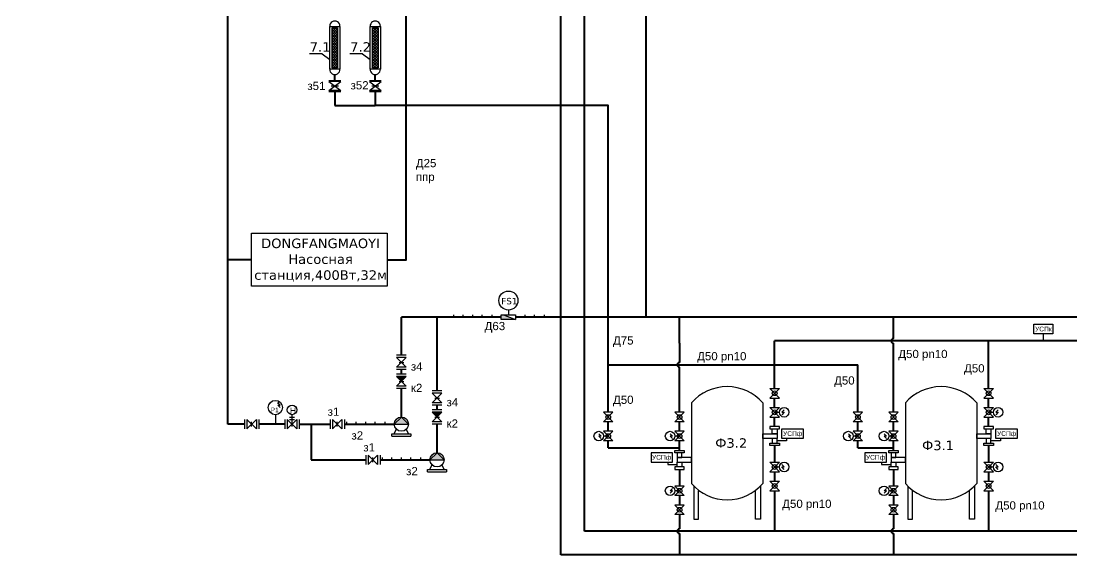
# Model space of a CAD drawing. Header units: millimetres. Extents: x 113402 to 208521, y -93000 to 13484.
# Drawn here: x 154900 to 177003, y -35250 to -24023 of the extents above; entities that cross this region are included whole.
import ezdxf

# ---------------------------------------------------------------- set-up
doc = ezdxf.new("R2010")
doc.units = ezdxf.units.MM
doc.layers.add('1', color=7, linetype='Continuous')
doc.layers.add('2', color=7, linetype='Continuous')
for name, color, linetype, lineweight in [('В40', 142, 'Continuous', 40), ('В50', 180, 'Continuous', 40), ('В60Н', 140, 'Continuous', 40), ('В90', 120, 'Continuous', 40), ('К20Н', 33, 'Continuous', 40)]:
    doc.layers.add(name, color=color, linetype=linetype, lineweight=lineweight)
doc.layers.add('К10', color=7, linetype='Continuous', lineweight=40, true_color=0xffbe00)
doc.styles.get("Standard").update_dxf_attribs({"font": 'arial.ttf'})

msp = doc.modelspace()

# ---------------------------------------------------------------- hatches: boundary and pattern name
h = msp.add_hatch(color=256)
h.dxf.hatch_style = 1
h.paths.add_polyline_path([(163000, -31500), (162800, -31500), (162900, -31600)])
h = msp.add_hatch(color=256)
h.dxf.hatch_style = 1
h.paths.add_polyline_path([(163750, -32250), (163550, -32250), (163650, -32350)])
h = msp.add_hatch(color=256)
h.dxf.hatch_style = 1
h.paths.add_polyline_path([(163050, -32500), (162900, -32350), (162750, -32500)])
h = msp.add_hatch(color=256)
h.dxf.hatch_style = 1
h.paths.add_polyline_path([(163800, -33250), (163650, -33100), (163500, -33250)])
at = {"layer": '1'}
h = msp.add_hatch(dxfattribs=at)
h.set_pattern_fill('ANSI37', color=256, scale=12.5, angle=-90, style=0)
h.set_pattern_definition([(315, (137048.676, -13168.73), (28.0633, 28.0633), []), (45, (137048.676, -13168.73), (-28.0633, 28.0633), [])])
h.paths.add_polyline_path([(161441, -25006), (161559, -25006), (161559, -24166), (161441, -24166)])
h = msp.add_hatch(dxfattribs=at)
h.set_pattern_fill('ANSI37', color=256, scale=12.5, angle=-90, style=0)
h.set_pattern_definition([(315, (137898.676, -13168.73), (28.0633, 28.0633), []), (45, (137898.676, -13168.73), (-28.0633, 28.0633), [])])
h.paths.add_polyline_path([(162291, -25006), (162409, -25006), (162409, -24166), (162291, -24166)])
at = {"layer": '2', "ltscale": 0.5}
msp.add_hatch(color=256, dxfattribs=at).paths.add_polyline_path([(165000, -30200), (165000, -30300), (165300, -30300)])

# ---------------------------------------------------------------- linework, layer by layer
for p, q in [((164000, -30250), (164000, -30200)), ((164200, -30250), (164200, -30200)), ((164400, -30250), (164400, -30200)), ((164600, -30250), (164600, -30200)), ((164800, -30200), (164800, -30250)), ((165500, -30250), (165500, -30200)), ((165700, -30250), (165700, -30200)), ((165900, -30200), (165900, -30250)), ((176400, -30600), (176400, -30750)), ((163000, -31050), (162800, -31050)), ((163000, -31100), (162800, -31100)), ((162800, -31100), (163000, -31300)), ((163000, -31100), (162800, -31300)), ((163000, -31300), (162800, -31300)), ((163000, -31350), (162800, -31350)), ((162850, -31200), (162950, -31200)), ((163000, -31450), (162800, -31450)), ((163000, -31500), (162800, -31500)), ((162800, -31500), (163000, -31700)), ((163000, -31500), (162800, -31700)), ((162850, -31600), (162950, -31600)), ((163000, -31700), (162800, -31700)), ((163000, -31750), (162800, -31750)), ((163750, -31800), (163550, -31800)), ((170650, -31750), (170850, -31750)), ((170850, -31750), (170650, -31950)), ((170650, -31750), (170850, -31950)), ((175150, -31750), (175350, -31750)), ((175350, -31750), (175150, -31950)), ((175150, -31750), (175350, -31950)), ((163750, -31850), (163550, -31850)), ((163550, -31850), (163750, -32050)), ((163750, -31850), (163550, -32050)), ((163600, -31950), (163700, -31950)), ((170650, -31950), (170850, -31950)), ((175150, -31950), (175350, -31950)), ((160350, -32100), (160300, -32050)), ((160350, -32150), (160300, -32100)), ((160300, -32100), (160350, -32100)), ((163750, -32050), (163550, -32050)), ((163750, -32100), (163550, -32100)), ((163750, -32200), (163550, -32200)), ((163750, -32250), (163550, -32250)), ((163550, -32250), (163750, -32450)), ((163750, -32250), (163550, -32450)), ((167350, -32250), (167150, -32250)), ((167150, -32250), (167350, -32450)), ((167350, -32250), (167150, -32450)), ((168850, -32250), (168650, -32250)), ((168650, -32250), (168850, -32450)), ((168850, -32250), (168650, -32450)), ((170650, -32150), (170850, -32150)), ((170850, -32150), (170650, -32350)), ((170650, -32150), (170850, -32350)), ((170750, -32250), (170850, -32250)), ((170950, -32200), (170900, -32250)), ((170900, -32250), (170950, -32250)), ((170950, -32250), (170900, -32300)), ((172600, -32250), (172400, -32250)), ((172400, -32250), (172600, -32450)), ((172600, -32250), (172400, -32450)), ((173350, -32250), (173150, -32250)), ((173150, -32250), (173350, -32450)), ((173350, -32250), (173150, -32450)), ((175150, -32150), (175350, -32150)), ((175350, -32150), (175150, -32350)), ((175150, -32150), (175350, -32350)), ((175250, -32250), (175350, -32250)), ((175450, -32200), (175400, -32250)), ((175400, -32250), (175450, -32250)), ((175450, -32250), (175400, -32300)), ((159600, -32400), (159600, -32600)), ((159650, -32400), (159650, -32600)), ((159650, -32600), (159850, -32400)), ((159650, -32400), (159850, -32600)), ((159750, -32550), (159750, -32450)), ((159850, -32400), (159850, -32600)), ((159900, -32400), (159900, -32600)), ((160250, -32300), (160250, -32500)), ((160450, -32400), (160450, -32600)), ((160500, -32400), (160500, -32600)), ((160500, -32600), (160700, -32400)), ((160500, -32400), (160700, -32600)), ((160550, -32350), (160650, -32350)), ((160550, -32400), (160650, -32400)), ((160600, -32550), (160600, -32300)), ((160700, -32400), (160700, -32600)), ((160750, -32400), (160750, -32600)), ((161400, -32400), (161400, -32600)), ((161450, -32400), (161450, -32600)), ((161450, -32600), (161650, -32400)), ((161450, -32400), (161650, -32600)), ((161550, -32550), (161550, -32450)), ((161650, -32400), (161650, -32600)), ((161700, -32400), (161700, -32600)), ((161750, -32500), (161750, -32450)), ((161950, -32500), (161950, -32450)), ((162150, -32500), (162150, -32450)), ((162350, -32500), (162350, -32450)), ((162550, -32450), (162550, -32500)), ((163750, -32450), (163550, -32450)), ((163600, -32350), (163700, -32350)), ((167350, -32450), (167150, -32450)), ((168850, -32450), (168650, -32450)), ((170650, -32350), (170850, -32350)), ((172600, -32450), (172400, -32450)), ((173350, -32450), (173150, -32450)), ((175150, -32350), (175350, -32350)), ((162700, -32750), (162700, -32700)), ((162700, -32700), (163100, -32700)), ((162750, -32500), (163050, -32500)), ((162750, -32700), (162800, -32600)), ((163050, -32700), (163000, -32600)), ((163100, -32700), (163100, -32750)), ((163750, -32500), (163550, -32500)), ((167050, -32700), (167100, -32750)), ((167350, -32650), (167150, -32650)), ((167150, -32650), (167350, -32850)), ((167350, -32650), (167150, -32850)), ((168550, -32700), (168600, -32750)), ((168850, -32650), (168650, -32650)), ((168650, -32650), (168850, -32850)), ((168850, -32650), (168650, -32850)), ((172300, -32700), (172350, -32750)), ((172600, -32650), (172400, -32650)), ((172400, -32650), (172600, -32850)), ((172600, -32650), (172400, -32850)), ((173050, -32700), (173100, -32750)), ((173350, -32650), (173150, -32650)), ((173150, -32650), (173350, -32850)), ((173350, -32650), (173150, -32850)), ((162700, -32750), (163100, -32750)), ((167100, -32750), (167050, -32750)), ((167050, -32750), (167100, -32800)), ((167250, -32750), (167150, -32750)), ((167350, -32850), (167150, -32850)), ((168600, -32750), (168550, -32750)), ((168550, -32750), (168600, -32800)), ((168750, -32750), (168650, -32750)), ((168850, -32850), (168650, -32850)), ((171000, -32850), (170800, -32850)), ((171000, -32800), (171000, -32850)), ((172350, -32750), (172300, -32750)), ((172300, -32750), (172350, -32800)), ((172500, -32750), (172400, -32750)), ((172600, -32850), (172400, -32850)), ((173100, -32750), (173050, -32750)), ((173050, -32750), (173100, -32800)), ((173250, -32750), (173150, -32750)), ((173350, -32850), (173150, -32850)), ((175500, -32850), (175300, -32850)), ((175500, -32800), (175500, -32850)), ((162150, -33150), (162150, -33350)), ((162200, -33150), (162200, -33350)), ((162200, -33350), (162400, -33150)), ((162200, -33150), (162400, -33350)), ((162400, -33150), (162400, -33350)), ((162450, -33150), (162450, -33350)), ((162300, -33300), (162300, -33200)), ((162500, -33250), (162500, -33200)), ((162700, -33250), (162700, -33200)), ((162900, -33250), (162900, -33200)), ((163100, -33250), (163100, -33200)), ((163300, -33200), (163300, -33250)), ((163500, -33250), (163800, -33250)), ((163500, -33450), (163550, -33350)), ((163800, -33450), (163750, -33350)), ((168500, -33300), (168500, -33350)), ((168500, -33350), (168700, -33350)), ((170650, -33300), (170850, -33300)), ((170850, -33500), (170650, -33300)), ((170650, -33500), (170850, -33300)), ((170950, -33400), (170900, -33350)), ((173000, -33300), (173000, -33350)), ((173000, -33350), (173200, -33350)), ((175150, -33300), (175350, -33300)), ((175350, -33500), (175150, -33300)), ((175150, -33500), (175350, -33300)), ((175450, -33400), (175400, -33350)), ((163450, -33500), (163450, -33450)), ((163450, -33450), (163850, -33450)), ((163450, -33500), (163850, -33500)), ((163850, -33450), (163850, -33500)), ((170650, -33500), (170850, -33500)), ((170750, -33400), (170850, -33400)), ((170950, -33450), (170900, -33400)), ((170900, -33400), (170950, -33400)), ((175150, -33500), (175350, -33500)), ((175250, -33400), (175350, -33400)), ((175450, -33450), (175400, -33400)), ((175400, -33400), (175450, -33400)), ((168850, -33800), (168650, -33800)), ((168650, -34000), (168850, -33800)), ((168850, -34000), (168650, -33800)), ((170650, -33700), (170850, -33700)), ((170850, -33900), (170650, -33700)), ((170650, -33900), (170850, -33700)), ((173350, -33800), (173150, -33800)), ((173150, -34000), (173350, -33800)), ((173350, -34000), (173150, -33800)), ((175150, -33700), (175350, -33700)), ((175350, -33900), (175150, -33700)), ((175150, -33900), (175350, -33700)), ((168550, -33900), (168600, -33850)), ((168550, -33950), (168600, -33900)), ((168600, -33900), (168550, -33900)), ((168750, -33900), (168650, -33900)), ((168850, -34000), (168650, -34000)), ((170650, -33900), (170850, -33900)), ((173050, -33900), (173100, -33850)), ((173050, -33950), (173100, -33900)), ((173100, -33900), (173050, -33900)), ((173250, -33900), (173150, -33900)), ((173350, -34000), (173150, -34000)), ((175150, -33900), (175350, -33900)), ((168850, -34200), (168650, -34200)), ((168650, -34400), (168850, -34200)), ((168850, -34400), (168650, -34200)), ((173350, -34200), (173150, -34200)), ((173150, -34400), (173350, -34200)), ((173350, -34400), (173150, -34200)), ((168850, -34400), (168650, -34400)), ((173350, -34400), (173150, -34400))]:
    msp.add_line(p, q)
at = {"ltscale": 10}
for p, q in [((162900, -32350), (162750, -32500)), ((162900, -32350), (163050, -32500)), ((163650, -33100), (163500, -33250)), ((163650, -33100), (163800, -33250))]:
    msp.add_line(p, q, dxfattribs=at)
for points in [[(159750, -28487), (162600, -28487), (162600, -29600), (159750, -29600)], [(176600, -30600), (176200, -30600), (176200, -30400), (176600, -30400)], [(171350, -32800), (170900, -32800), (170900, -32600), (171350, -32600)], [(175850, -32800), (175400, -32800), (175400, -32600), (175850, -32600)], [(168150, -33300), (168600, -33300), (168600, -33100), (168150, -33100)], [(172650, -33300), (173100, -33300), (173100, -33100), (172650, -33100)]]:
    msp.add_lwpolyline(points, close=True)
for centre, radius in [((170750, -31850), 50), ((175250, -31850), 50), ((160250, -32150), 150), ((160600, -32200), 100), ((170750, -32250), 50), ((170950, -32250), 100), ((175250, -32250), 50), ((175450, -32250), 100), ((162900, -32500), 150), ((167250, -32350), 50), ((168750, -32350), 50), ((172500, -32350), 50), ((173250, -32350), 50), ((167050, -32750), 100), ((167250, -32750), 50), ((168550, -32750), 100), ((168750, -32750), 50), ((172300, -32750), 100), ((172500, -32750), 50), ((173050, -32750), 100), ((173250, -32750), 50), ((163650, -33250), 150), ((170750, -33400), 50), ((170950, -33400), 100), ((175250, -33400), 50), ((175450, -33400), 100), ((168550, -33900), 100), ((170750, -33800), 50), ((173050, -33900), 100), ((175250, -33800), 50), ((168750, -33900), 50), ((173250, -33900), 50), ((168750, -34300), 50), ((173250, -34300), 50)]:
    msp.add_circle(centre, radius)
at = {"layer": '1'}
for p, q in [((161232, -24713), (160965, -24713)), ((162082, -24713), (161815, -24713)), ((169000, -32048), (169000, -33750)), ((170500, -32048), (170500, -33750)), ((173500, -32048), (173500, -33750)), ((175000, -32048), (175000, -33750)), ((160300, -32050), (160325, -32050)), ((160325, -32050), (160300, -32050)), ((160300, -32050), (160300, -32075)), ((160300, -32075), (160325, -32050)), ((169050, -33804), (169050, -34500)), ((170450, -33800), (170450, -34500)), ((173550, -33804), (173550, -34500)), ((174950, -33800), (174950, -34500)), ((169150, -34500), (169150, -33900)), ((170350, -34500), (170350, -33900)), ((173650, -34500), (173650, -33900)), ((174850, -34500), (174850, -33900)), ((169050, -34500), (169150, -34500)), ((170450, -34500), (170350, -34500)), ((173550, -34500), (173650, -34500)), ((174950, -34500), (174850, -34500))]:
    msp.add_line(p, q, dxfattribs=at)
at = {"layer": '1', "ltscale": 0.4}
for p, q in [((161232, -24713), (161392, -24833)), ((162082, -24713), (162242, -24833))]:
    msp.add_line(p, q, dxfattribs=at)
at = {"layer": '1'}
for points in [[(161608, -24136), (161608, -25037), (161392, -25037), (161392, -24136)], [(161559, -24166), (161559, -25006), (161441, -25006), (161441, -24166)], [(162458, -24136), (162458, -25037), (162242, -25037), (162242, -24136)], [(162409, -24166), (162409, -25006), (162291, -25006), (162291, -24166)], [(170800, -32800), (170500, -32800), (170500, -32700), (170800, -32700)], [(170650, -32600), (170850, -32600), (170850, -32550), (170650, -32550)], [(170800, -32700), (170700, -32700), (170700, -32600), (170800, -32600)], [(175300, -32800), (175000, -32800), (175000, -32700), (175300, -32700)], [(175150, -32600), (175350, -32600), (175350, -32550), (175150, -32550)], [(175300, -32700), (175200, -32700), (175200, -32600), (175300, -32600)], [(170650, -32900), (170850, -32900), (170850, -32950), (170650, -32950)], [(170800, -32800), (170700, -32800), (170700, -32900), (170800, -32900)], [(175150, -32900), (175350, -32900), (175350, -32950), (175150, -32950)], [(175300, -32800), (175200, -32800), (175200, -32900), (175300, -32900)], [(168850, -33100), (168650, -33100), (168650, -33050), (168850, -33050)], [(168700, -33200), (168800, -33200), (168800, -33100), (168700, -33100)], [(173350, -33100), (173150, -33100), (173150, -33050), (173350, -33050)], [(173200, -33200), (173300, -33200), (173300, -33100), (173200, -33100)], [(168700, -33300), (169000, -33300), (169000, -33200), (168700, -33200)], [(168700, -33300), (168800, -33300), (168800, -33400), (168700, -33400)], [(173200, -33300), (173500, -33300), (173500, -33200), (173200, -33200)], [(173200, -33300), (173300, -33300), (173300, -33400), (173200, -33400)], [(168850, -33400), (168650, -33400), (168650, -33450), (168850, -33450)], [(173350, -33400), (173150, -33400), (173150, -33450), (173350, -33450)]]:
    msp.add_lwpolyline(points, close=True, dxfattribs=at)
for centre, radius, start, end in [((161500, -24131), 108, 357.6713, 182.3287), ((162350, -24131), 108, 357.6713, 182.3287), ((161500, -25041), 108, 177.5077, 2.4923), ((162350, -25041), 108, 177.5077, 2.4923), ((169750, -32710), 1000, 41.4096, 138.5904), ((174250, -32710), 1000, 41.4096, 138.5904), ((169750, -33089), 1000, 221.4096, 318.5904), ((174250, -33089), 1000, 221.4096, 318.5904)]:
    msp.add_arc(centre, radius, start, end, dxfattribs=at)
at = {"layer": '2'}
for p, q in [((161377, -25274), (161623, -25274)), ((161623, -25293), (161377, -25293)), ((161377, -25293), (161623, -25485)), ((161377, -25485), (161623, -25293)), ((161426, -25389), (161574, -25389)), ((161426, -25389), (161574, -25389)), ((162227, -25274), (162473, -25274)), ((162473, -25293), (162227, -25293)), ((162227, -25293), (162473, -25485)), ((162227, -25485), (162473, -25293)), ((162276, -25389), (162424, -25389)), ((162276, -25389), (162424, -25389)), ((161623, -25485), (161377, -25485)), ((161377, -25504), (161623, -25504)), ((162473, -25485), (162227, -25485)), ((162227, -25504), (162473, -25504))]:
    msp.add_line(p, q, dxfattribs=at)
at = {"layer": '2', "ltscale": 0.5}
for p, q in [((165050, -30200), (165300, -30300)), ((165150, -30096), (165150, -30200))]:
    msp.add_line(p, q, dxfattribs=at)
msp.add_lwpolyline([(165000, -30200), (165300, -30200), (165300, -30300), (165000, -30300)], close=True, dxfattribs=at)
msp.add_circle((165150, -29900), 200, dxfattribs=at)
at = {"layer": 'В40'}
for p, q in [((170750, -31750), (170750, -30750)), ((186750, -30750), (170750, -30750)), ((175250, -31750), (175250, -30750)), ((170750, -32150), (170750, -31950)), ((175250, -32150), (175250, -31950)), ((170750, -32550), (170750, -32350)), ((175250, -32550), (175250, -32350))]:
    msp.add_line(p, q, dxfattribs=at)
at = {"layer": 'В50'}
for p, q in [((161500, -25274), (161500, -25149)), ((162350, -25274), (162350, -25149)), ((161500, -25504), (161500, -25800)), ((162350, -25504), (162350, -25800)), ((161500, -25800), (162350, -25800)), ((167250, -32250), (167250, -31250)), ((167250, -31250), (172500, -31250)), ((172500, -32250), (172500, -31250)), ((167250, -32650), (167250, -32450)), ((172500, -32650), (172500, -32450)), ((167250, -33000), (167250, -32850)), ((172500, -33000), (172500, -32850)), ((167250, -33000), (168750, -33000)), ((172500, -33000), (173250, -33000))]:
    msp.add_line(p, q, dxfattribs=at)
msp.add_lwpolyline([(167250, -31250), (167250, -25800), (162350, -25800)], dxfattribs=at)
at = {"layer": 'В60Н'}
for p, q in [((163900, -30250), (162900, -30250)), ((162900, -31050), (162900, -30250)), ((163650, -31800), (163650, -30250)), ((165000, -30250), (163900, -30250)), ((166000, -30250), (165300, -30250)), ((183750, -30250), (166000, -30250)), ((168750, -30800), (168750, -30250)), ((173250, -30700), (173250, -30250)), ((168750, -30800), (168750, -31200)), ((173250, -32250), (173250, -30800)), ((162900, -31450), (162900, -31350)), ((168750, -32250), (168750, -31300)), ((162900, -32350), (162900, -31750)), ((163650, -32200), (163650, -32100)), ((168750, -32650), (168750, -32450)), ((173250, -32650), (173250, -32450)), ((159600, -32500), (159248, -32500)), ((160450, -32500), (159900, -32500)), ((160750, -32500), (161400, -32500)), ((161000, -32500), (161000, -33250)), ((161700, -32500), (162750, -32500)), ((163650, -33100), (163650, -32500)), ((168750, -33050), (168750, -32850)), ((173250, -33050), (173250, -32850)), ((161000, -33250), (162150, -33250)), ((162450, -33250), (163500, -33250))]:
    msp.add_line(p, q, dxfattribs=at)
for points in [[(168050, -30250), (168050, -13500)], [(159248, -32500), (159248, -19500), (154900, -19500)]]:
    msp.add_lwpolyline(points, dxfattribs=at)
at = {"layer": 'В60Н', "ltscale": 0.3}
for centre in [(173250, -30750), (168750, -31250)]:
    msp.add_arc(centre, 50, 89.7459, 270.2541, dxfattribs=at)
at = {"layer": 'В90'}
for points in [[(162600, -29043), (163000, -29043), (163000, -21500), (163481, -21500)], [(159750, -29043), (159248, -29043)]]:
    msp.add_lwpolyline(points, dxfattribs=at)
at = {"layer": 'К10'}
for p, q in [((166250, -35250), (166250, -18500)), ((168750, -33450), (168750, -33800)), ((173250, -33450), (173250, -33800)), ((168750, -34000), (168750, -34200)), ((173250, -34000), (173250, -34200)), ((168750, -34400), (168750, -34700)), ((173250, -34400), (173250, -34700)), ((168750, -34800), (168750, -35250)), ((173250, -34800), (173250, -35250)), ((183750, -35250), (166250, -35250))]:
    msp.add_line(p, q, dxfattribs=at)
for centre in [(168750, -34750), (173250, -34750)]:
    msp.add_arc(centre, 50, 89.7459, 270.2541, dxfattribs=at)
at = {"layer": 'К20Н'}
for p, q in [((166750, -34750), (166750, -18000)), ((170750, -32950), (170750, -33300)), ((175250, -32950), (175250, -33300)), ((170750, -33500), (170750, -33700)), ((175250, -33500), (175250, -33700)), ((170750, -33900), (170750, -34750)), ((175250, -33900), (175250, -34750)), ((185500, -34750), (166750, -34750))]:
    msp.add_line(p, q, dxfattribs=at)

# ---------------------------------------------------------------- texts
at = {"layer": '1', "ltscale": 15, "char_height": 200, "width": 285.44}
for s, insert, attachment_point in [('{\\fVerdana|b0|i0|c204|p34;7.1}', (160972, -24469), 1), ('{\\fVerdana|b0|i0|c204|p34;7.2}', (161822, -24469), 1), ('{\\fVerdana|b0|i0|c204|p34;DONGFANGMAOYI Насосная станция,400Вт,32м}', (161200, -29050), 5), ('{\\fVerdana|b0|i0|c204|p34;Ф\\fVerdana|b0|i0|c0|p34;3.2}', (169500, -32796), 1), ('{\\fVerdana|b0|i0|c204|p34;Ф\\fVerdana|b0|i0|c0|p34;3.1}', (173850, -32846), 1)]:
    msp.add_mtext(s, dxfattribs=dict(at, insert=insert, attachment_point=attachment_point))
at = {"layer": '1'}
for s, width, insert, char_height, attachment_point in [('з51', 11.42, (160923, -25301), 172.8, 1), ('з52', 11.42, (161831, -25288), 172.8, 1), ('{\\fArial|b0|i0|c204|p34;Д}25 {\\fArial|b0|i0|c204|p34;ппр}', 11.42, (163204, -26924), 172.8, 1), ('Д63', 11.42, (164650, -30350), 172.8, 1), ('{\\fArial|b0|i0|c204|p34;УСПк}', 387.54, (176226, -30449), 100, 1), ('Д75', 11.42, (167350, -30653), 172.8, 1), ('{\\fArial|b0|i0|c204|p34;Д}50 pn10', 1131.73, (173350, -30937), 172.8, 1), ('{\\fArial|b0|i0|c204|p34;Д}50 pn10', 1131.73, (169120, -30984), 172.8, 1), ('з4', 11.42, (163100, -31200), 172.8, 1), ('{\\fArial|b0|i0|c204|p34;Д}50', 11.42, (174733, -31239), 172.8, 1), ('{\\fArial|b0|i0|c204|p34;Д}50', 11.42, (172000, -31494), 172.8, 1), ('к2', 11.42, (163100, -31650), 172.8, 1), ('з4', 11.42, (163850, -31950), 172.8, 1), ('{\\fArial|b0|i0|c204|p34;Д}50', 11.42, (167350, -31900), 172.8, 1), ('P1', 261.22, (160150, -32150), 100, 1), ('з1', 11.42, (161350, -32150), 172.8, 1), ('к2', 11.42, (163850, -32400), 172.8, 1), ('з2', 11.42, (161850, -32650), 172.8, 1), ('{\\fArial|b0|i0|c204|p34;УСПф}', 1131.73, (170926, -32647), 100, 1), ('{\\fArial|b0|i0|c204|p34;УСПф}', 1131.73, (175426, -32647), 100, 1), ('з1', 11.42, (162100, -32900), 172.8, 1), ('{\\fArial|b0|i0|c204|p34;УСПф}', 1131.73, (168574, -33147), 100, 3), ('{\\fArial|b0|i0|c204|p34;УСПф}', 1131.73, (173074, -33147), 100, 3), ('з2', 11.42, (163000, -33400), 172.8, 1), ('{\\fArial|b0|i0|c204|p34;Д}50 pn10', 1131.73, (170909, -34087), 172.8, 1), ('{\\fArial|b0|i0|c204|p34;Д}50 pn10', 1131.73, (175392, -34121), 172.8, 1)]:
    msp.add_mtext_dynamic_manual_height_columns(s, width=width, gutter_width=11.2, heights=[0], dxfattribs=dict(at, insert=insert, char_height=char_height, attachment_point=attachment_point))
at = {"layer": '2', "ltscale": 15, "char_height": 134.4, "width": 274.02, "attachment_point": 1}
for s, insert in [('{\\fVerdana|b0|i0|c204|p34;FS1}', (165000, -29845)), ('{\\fVerdana|b0|i0|c204|p34;Н}', (160550, -32150))]:
    msp.add_mtext(s, dxfattribs=dict(at, insert=insert))

doc.saveas('drawing.dxf')
